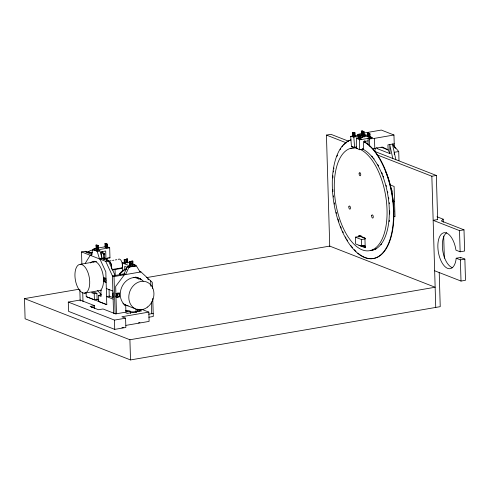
<?xml version="1.0" encoding="UTF-8"?>
<svg xmlns="http://www.w3.org/2000/svg" width="490" height="490" viewBox="0 0 490 490"><rect width="100%" height="100%" fill="white"/><g stroke="black" fill="none" stroke-linecap="round" stroke-linejoin="round"><path stroke-width="0.73" d="M368.988 135.932L356.42 138.094L356.261 147.968L359.427 149.726L363.464 149.027L363.586 141.622L368.076 140.851M358.558 138.235L358.619 134.683L359.335 134.56L359.758 134.793L359.697 138.345L358.558 138.235L359.697 138.345M358.98 138.468L359.035 134.915L358.619 134.683M359.427 149.726L359.587 139.852L356.42 138.094M359.899 138.982L359.954 135.424L360.677 135.301L361.099 135.534L361.038 139.093L359.899 138.982L361.038 139.093M360.322 139.215L360.377 135.656L359.954 135.424M364.799 142.468L364.823 140.942M364.86 142.057L364.885 140.575M367.537 136.692L367.592 133.139L368.315 133.011L368.731 133.249L368.676 136.802L367.537 136.692L368.676 136.802M367.959 136.924L368.015 133.372L367.592 133.139M368.015 144.556L368.168 138.413L372.296 137.702L369.674 136.679M368.253 136.569L368.315 133.011M368.933 133.88L368.878 137.433L369.301 137.672L370.017 137.549L370.073 133.99L368.933 133.88L370.073 133.99M369.301 137.672L369.356 134.113M434.661 270.78L461.01 281.064L465.5 280.292L464.869 259.1L460.674 257.464L456.184 258.236L456.117 258.885A18.228 8.832 80.2 0 1 442.201 263.057A18.228 8.832 80.2 0 1 441.343 234.183A18.228 8.832 80.2 0 1 455.835 249.441L455.945 250.163L460.141 251.799L464.63 251.027L463.999 229.835L441.337 220.99L443.193 219.189L436.988 216.77M460.6 258.114L460.674 257.464M102.961 259.179L103.653 254.157A15.104 7.319 80.2 0 0 101.399 252.65M103.935 259.712L104.731 253.973A15.104 7.319 80.2 0 0 101.136 252.166M374.776 151.502L375.352 148.531M90.956 255.584L92.861 249.582L94.209 249.355M112.375 269.984L121.71 268.373L122.151 267.607A5.206 2.524 80.2 0 0 121.551 261.354A5.206 2.524 80.2 0 0 118.341 259.308L118.219 259.424M135.197 265.911L129.63 266.872L127.418 266.511L124.031 273.953L125.612 274.572L128.999 267.13L136.361 265.862L140.152 272.066M85.242 263.332L90.215 255.296L91.563 255.063M120.43 274.927L119.517 273.788A15.104 12.679 -68.7 0 1 126.169 268.722M357.914 135.834L357.872 134.395L361.834 133.415M329.746 246.452L326.438 135.087L330.928 134.315L348.733 141.267M352.549 132.606L353.688 132.576L353.958 136.257L353.241 136.379L352.825 136.287L352.549 132.606L353.688 132.576M361.528 131.063L362.667 131.032L362.937 134.713L362.22 134.836L361.804 134.744L361.528 131.063L362.667 131.032M353.878 132.9L355.017 132.87L355.287 136.557L354.57 136.679L354.154 136.588L353.878 132.9L355.017 132.87M362.857 131.357L363.99 131.326L364.266 135.013L363.549 135.136L363.127 135.044L362.857 131.357L363.99 131.326M362.582 133.286L381.312 130.064L393.96 135.001L394.327 147.386M356.604 146.969L354.582 147.312L351.452 146.614L350.693 136.379L361.92 134.425M368.015 133.372L368.731 133.249M352.825 136.287L353.958 136.257M361.804 134.744L362.937 134.713M354.154 136.588L355.287 136.557M360.377 135.656L361.099 135.534M350.693 136.379L353.829 137.084L366.398 134.922L363.886 134.358M362.557 137.647L362.447 136.183L366.581 135.473M359.587 139.852L372.155 137.69L369.619 136.281M368.168 138.413L369.466 138.921L374.483 138.352L393.96 135.001M351.452 146.614L352.8 146.381M394.223 143.784L387.939 144.862L388.086 149.909L390.003 153.64L377.355 148.703L376.718 147.459M372.633 148.691L382.592 147.104L388.086 149.909L381.061 147.165M398.995 160.653L398.725 151.533L394.236 152.304L394.303 154.583M377.006 154.828L431.849 176.229L436.339 175.457L437.656 219.698M95.979 245.104L97.118 245.141L97.222 248.779L96.506 248.902L96.083 248.736L95.979 245.104L97.118 245.141M104.952 243.561L106.097 243.597L106.201 247.23L105.485 247.358L105.062 247.193L104.952 243.561L106.097 243.597M97.314 245.625L98.453 245.668L98.564 249.3L97.847 249.422L97.424 249.257L97.314 245.625L98.453 245.668M106.293 244.081L107.433 244.124L107.543 247.756L106.82 247.879L106.404 247.713L106.293 244.081L107.433 244.124M93.988 250.151L93.945 248.712L105.038 246.801M81.879 264.067L81.518 251.903L85.107 251.284L92.396 252.785M97.424 249.257L98.564 249.3M93.945 248.712L97.112 249.943L109.68 247.781L109.981 257.875L105.938 258.567L104.039 257.826M92.518 253.103L85.793 252.056L92.2 254.555M97.179 251.272L99.874 250.807L102.183 258.457L99.495 258.916L97.179 251.272L92.861 249.582M103.653 254.157L104.731 253.973M115.144 275.478L108.455 260.901L102.661 258.64L99.966 259.1L105.816 271.858L106.789 304.658L86.234 296.634L86.118 292.849M80.225 264.331L96.542 261.525M81.518 251.903L105.767 261.366L108.455 260.901M109.601 260.907L111.046 260.68M112.473 260.417L113.919 260.184M115.346 259.921L116.792 259.688M124.191 259.437L125.33 259.48L125.44 263.112L124.717 263.234L124.301 263.069L124.191 259.437L125.33 259.48M126.469 259.045L127.608 259.081L127.719 262.72L127.002 262.842L126.579 262.677L126.469 259.045L127.608 259.081M129.458 261.495L130.603 261.531L130.708 265.17L129.991 265.292L129.568 265.127L129.458 261.495L130.603 261.531M131.743 261.103L132.882 261.139L132.986 264.778L132.269 264.9L131.847 264.735L131.743 261.103L132.882 261.139M122.494 270.872L122.261 262.946L126.971 262.132M124.301 263.069L125.44 263.112M126.579 262.677L127.719 262.72M129.568 265.127L130.708 265.17M131.847 264.735L132.986 264.778M122.261 262.946L129.642 265.825L135.026 264.9L135.069 266.339M112.008 269.537L122.071 267.822M437.65 219.551L433.16 220.322L459.516 230.606L463.999 229.835M124.926 273.8L112.449 275.944L105.767 261.366M113.558 313.355L112.449 275.944L114.029 276.562L140.961 271.925L152.28 282.356L152.457 288.42M364.97 245.717L361.638 246.286L355.575 243.922L355.379 237.16L360.046 236.358L365.43 238.465M355.379 237.16L361.436 239.53L365.436 238.838M439.218 272.33L440.234 306.654L130.512 359.936L25.1 318.794L24.5 298.612L78.761 289.278M138.303 279.031L140.563 278.645M146.596 277.603L329.733 246.103L435.145 287.244L129.911 339.754L24.5 298.612M84.427 293.155A14.578 7.068 80.2 0 0 87.41 271.154A14.578 7.068 80.2 0 0 75.135 271.913A14.578 7.068 80.2 0 0 84.427 293.155L101.485 290.221M96.916 293.302L94.282 292.279L91.587 292.738L94.221 293.767L96.916 293.302L97.094 299.359L94.405 299.825L86.234 296.634M106.789 304.658L98.619 301.466L98.441 295.415L101.13 294.949M115.885 293.486L119.474 292.867L119.597 296.903L116.008 297.522M125.912 325.385L149.107 321.397L148.831 312.112L121.9 316.742L125.587 318.182L125.863 327.467L114.734 329.384L68.557 311.364L68.282 302.079L80.133 300.039L94.576 305.674L94.662 308.504M94.576 305.674L90.087 306.446L98.521 309.741L103.01 308.97L115.658 313.906L124.638 312.363L127.271 313.392L141.635 310.917L139.001 309.888L139.044 311.315M91.489 307.426L93.535 307.071M125.826 311.175L128.815 310.66L130.401 311.273L130.469 313.545M136.091 312.449L136 309.423L137.494 309.166M130.401 311.273L125.912 312.05L125.716 305.454L125.005 305.08A15.313 12.85 -68.7 0 1 123.915 283.465A15.313 12.85 -68.7 0 1 143.221 281.156M136 309.423L137.58 310.041L139.074 309.784M139.001 309.888L141.873 309.392L148.831 312.112M456.184 258.236L460.38 259.872L464.869 259.1M68.282 302.079L114.458 320.099L125.587 318.182M148.746 314.206L153.205 313.441M148.838 317.232L153.29 316.466L152.751 298.275M138.419 322.879L139.913 322.622M121.894 327.786L123.407 327.534M129.77 311.707L136.551 312.057M363.849 134.915L364.266 135.013M357.872 134.395L359.17 134.903M362.447 136.183L364.278 136.894M374.372 151.275L436.339 175.457M326.438 135.087L346.381 142.872M389.881 184.785L394.101 186.433L395.001 216.709L393.593 216.164M392.441 200.747L394.548 201.574M361.638 236.186L359.55 235.371L359.593 236.878M363.317 245.613L365.424 246.439M363.335 245.864L365.369 246.66M362.3 245.662L365.007 246.721M361.234 245.704L365.418 247.334M358.943 245.312L365.215 247.762L364.921 237.975L358.649 235.525L358.698 237.031M107.151 246.795L109.68 247.781M107.543 247.756L107.12 247.591L107.053 245.41M96.806 248.614L97.222 248.779M99.874 250.807L97.106 250.99L93.835 249.71M127.645 262.021L135.026 264.9M134.781 265.243L136.361 265.862M108.713 257.379L109.981 257.875M127.418 266.511L128.999 267.13M139.381 271.313L140.961 271.925M127.345 267.424L124.705 266.395L124.797 269.42M85.107 251.284L86.693 251.903M101.418 258.15L102.661 258.64M122.77 274.167L124.356 274.786L115.677 286.423L116.485 313.802M119.389 273.965L120.154 274.039A15.104 12.679 -68.7 0 1 126.8 268.973M106.012 278.418L103.898 277.597L104.021 281.634L106.128 282.454M106.312 288.506L112.896 291.078M113.196 297.657L109.239 296.113L106.551 296.579L113.135 299.151M125.097 304.811L135.111 308.718M124.135 304.835L125.716 305.454M98.441 295.415L101.075 296.444L100.879 289.847L101.271 289.517A15.313 7.423 80.2 0 0 101.412 269.126A15.313 7.423 80.2 0 0 90.57 262.995M125.661 310.366L127.676 311.15M96.72 299.212L98.851 300.039M369.595 137.31L370.017 137.549M147.496 278.792L148.58 279.784M97.498 290.582L101.142 294.484M395.877 159.777L392.429 144.091L398.725 151.533M392.429 144.091L395.43 148.433M392.858 158.742L389.734 144.556L390.003 153.64M363.274 131.449L363.549 135.136M362.355 132.41L362.465 133.886M361.945 131.155L362.22 134.836M354.295 132.998L354.57 136.679M353.829 137.084L354.582 147.312M352.971 132.698L353.241 136.379M459.516 230.606L460.141 251.799M460.38 259.872L461.01 281.064M443.193 219.189L443.285 222.246M443.689 236.009L444.35 258.181M431.849 176.229L435.745 307.426M374.483 138.352L374.783 148.446M369.466 138.921L369.68 146.13M361.436 239.53L361.638 246.286M150.7 280.905L150.859 286.24M151.324 301.858L151.673 313.704M137.58 310.041L137.629 311.554M132.165 261.268L132.269 264.9M129.881 261.66L129.991 265.292M129.642 265.825L129.685 267.264M129.911 339.754L130.512 359.936M127.186 258.922L127.235 260.374M126.892 259.21L127.002 262.842M124.613 259.602L124.717 263.234M115.04 269.188L115.236 275.741M114.029 276.562L115.138 313.863M114.458 320.099L114.734 329.384M109.043 289.394L109.264 296.793M106.716 244.247L106.82 247.879M105.938 258.567L105.711 250.996L101.222 251.774L101.381 257.072M105.374 243.72L105.485 247.358M102.594 251.278L102.643 252.791M97.737 245.79L97.847 249.422M97.112 249.943L97.155 251.382M96.401 245.27L96.506 248.902M94.221 293.767L94.405 299.825M82.724 292.597L82.994 301.613M79.821 289.523L80.164 300.946M452.595 267.754A18.228 8.832 80.2 0 1 442.825 251.18A18.228 8.832 80.2 0 1 446.788 232.634M88.353 251.989A6.247 5.249 -68.7 0 1 93.039 250.188M107.414 257.832A6.247 5.249 -68.7 0 1 107.512 261.146M117.361 293.198A1.874 1.574 -68.7 0 1 115.934 296.413M137.751 277.744A15.313 12.85 -68.7 0 1 141.077 279.955M135.473 277.052A15.313 12.85 -68.7 0 1 137.01 277.456M93.633 262.125A15.313 7.423 80.2 0 1 94.833 261.231M103.488 258.353A3.056 2.566 -68.7 0 1 106.832 260.741M107.984 260.95A5.206 2.524 80.2 0 1 110.82 263.308A5.206 2.524 80.2 0 1 111.512 268.924M108.321 260.907A5.194 2.517 80.2 0 1 110.893 263.485A5.194 2.517 80.2 0 1 111.549 268.667M113.153 296.86A3.644 3.062 -68.7 0 1 113.141 292.542M113.264 296.321A3.644 3.062 -68.7 0 1 113.264 293.602M117.226 293.185A2.083 1.752 -68.7 0 1 116.05 296.279M128.135 305.809A14.578 12.244 -68.7 0 1 122.966 303.359M133.28 277.371A14.578 12.244 -68.7 0 1 137.604 278.504M117.753 293.394A2.083 1.752 -68.7 0 1 116.112 296.597M360.027 149.303A52.075 25.241 80.2 0 1 384.252 233.546A52.075 25.241 80.2 0 1 339.086 217.291A52.075 25.241 80.2 0 1 357.498 148.397M362.275 148.917A52.075 25.241 80.2 0 1 389.017 204.416A52.075 25.241 80.2 0 1 370.25 250.506M350.889 148.721A52.075 25.241 80.2 0 1 351.649 148.39M352.42 148.115A52.075 25.241 80.2 0 1 356.42 147.527M385.826 171.959A52.075 25.241 80.2 0 1 386.224 172.909M386.42 173.387A52.075 25.241 80.2 0 1 393.66 208.011M393.721 210.7A52.075 25.241 80.2 0 1 393.721 211.766M353.56 147.833A52.075 25.241 80.2 0 1 354.35 147.662M362.637 148.856A52.075 25.241 80.2 0 1 363.482 149.266M371.788 156.047A52.075 25.241 80.2 0 1 372.584 156.984M373.374 157.964A52.075 25.241 80.2 0 1 374.146 158.981M377.845 164.677A52.075 25.241 80.2 0 1 378.543 165.926M381.79 172.651A52.075 25.241 80.2 0 1 382.384 174.085M383.143 176.032A52.075 25.241 80.2 0 1 383.511 177.025M386.102 185.269A52.075 25.241 80.2 0 1 386.377 186.335M387.615 191.731A52.075 25.241 80.2 0 1 387.823 192.821M388.644 197.758A52.075 25.241 80.2 0 1 388.797 198.86M389.232 202.707A52.075 25.241 80.2 0 1 389.329 203.809M389.673 210.859A52.075 25.241 80.2 0 1 389.66 214.044M389.311 220.218A52.075 25.241 80.2 0 1 389.158 221.713M381.508 244.051A52.075 25.241 80.2 0 1 380.889 244.829M376.069 248.889A52.075 25.241 80.2 0 1 375.322 249.263M373.013 250.09A52.075 25.241 80.2 0 1 372.222 250.261M364.946 246.243A50.513 24.482 80.2 0 1 364.119 245.747M363.911 141.781A60.405 29.277 80.2 0 1 391.038 235.904A60.405 29.277 80.2 0 1 341.328 229.222A60.405 29.277 80.2 0 1 350.656 139.999M364.272 141.72A60.405 29.277 80.2 0 1 393.825 210.026A60.405 29.277 80.2 0 1 368.627 258.493M367.733 258.322A60.405 29.277 80.2 0 1 361.393 255.676M360.493 255.094A60.405 29.277 80.2 0 1 357.792 253.054M356.022 251.456A60.405 29.277 80.2 0 1 354.27 249.68M352.555 247.72A60.405 29.277 80.2 0 1 350.871 245.588M347.649 240.847A60.405 29.277 80.2 0 1 346.877 239.561M346.118 238.25A60.405 29.277 80.2 0 1 345.377 236.897M343.239 232.652A60.405 29.277 80.2 0 1 342.565 231.17M341.26 228.138A60.405 29.277 80.2 0 1 340.642 226.576M338.902 221.768A60.405 29.277 80.2 0 1 338.541 220.672M338.363 220.12A60.405 29.277 80.2 0 1 338.014 219.012M336.434 213.364A60.405 29.277 80.2 0 1 336.152 212.213M334.456 204.061A60.405 29.277 80.2 0 1 334.254 202.878M333.439 196.98A60.405 29.277 80.2 0 1 333.31 195.804M332.949 191.688A60.405 29.277 80.2 0 1 332.808 189.354M332.826 177.968A60.405 29.277 80.2 0 1 332.967 175.775M333.341 172.027A60.405 29.277 80.2 0 1 333.47 170.973M333.77 168.915A60.405 29.277 80.2 0 1 333.935 167.899M336.961 156.365A60.405 29.277 80.2 0 1 337.438 155.146M340.14 149.628A60.405 29.277 80.2 0 1 340.746 148.654M342.014 146.835A60.405 29.277 80.2 0 1 342.675 145.989M343.355 145.199A60.405 29.277 80.2 0 1 346.246 142.492M347.006 141.941A60.405 29.277 80.2 0 1 348.574 140.985M349.37 140.587A60.405 29.277 80.2 0 1 351.012 139.938M391.339 189.428A1.562 0.76 80.2 0 1 392.098 190.935A1.562 0.76 80.2 0 1 391.712 192.411M118.592 296.628A1.874 1.574 -68.7 0 0 118.5 293.486A1.874 1.574 -68.7 0 0 116.124 295.47A1.874 1.574 -68.7 0 0 118.592 296.628M104.107 279.055A1.874 0.907 80.2 0 0 105.234 281.879A1.874 0.907 80.2 0 0 105.705 279.141A1.874 0.907 80.2 0 0 104.107 279.055M147.686 306.985A14.578 12.244 -68.7 0 0 147.619 282.411A14.578 12.244 -68.7 0 0 128.79 297.301A14.578 12.244 -68.7 0 0 147.686 306.985M359.146 173.362A1.617 0.784 80.2 0 0 360.132 175.775A1.617 0.784 80.2 0 0 360.524 173.405A1.617 0.784 80.2 0 0 359.146 173.362M348.849 206.835A1.617 0.784 80.2 0 0 349.891 209.163A1.617 0.784 80.2 0 0 350.203 206.713A1.617 0.784 80.2 0 0 348.849 206.835M371.696 215.576A1.617 0.784 80.2 0 0 372.614 218.068A1.617 0.784 80.2 0 0 373.092 215.79A1.617 0.784 80.2 0 0 371.696 215.576"/></g></svg>
